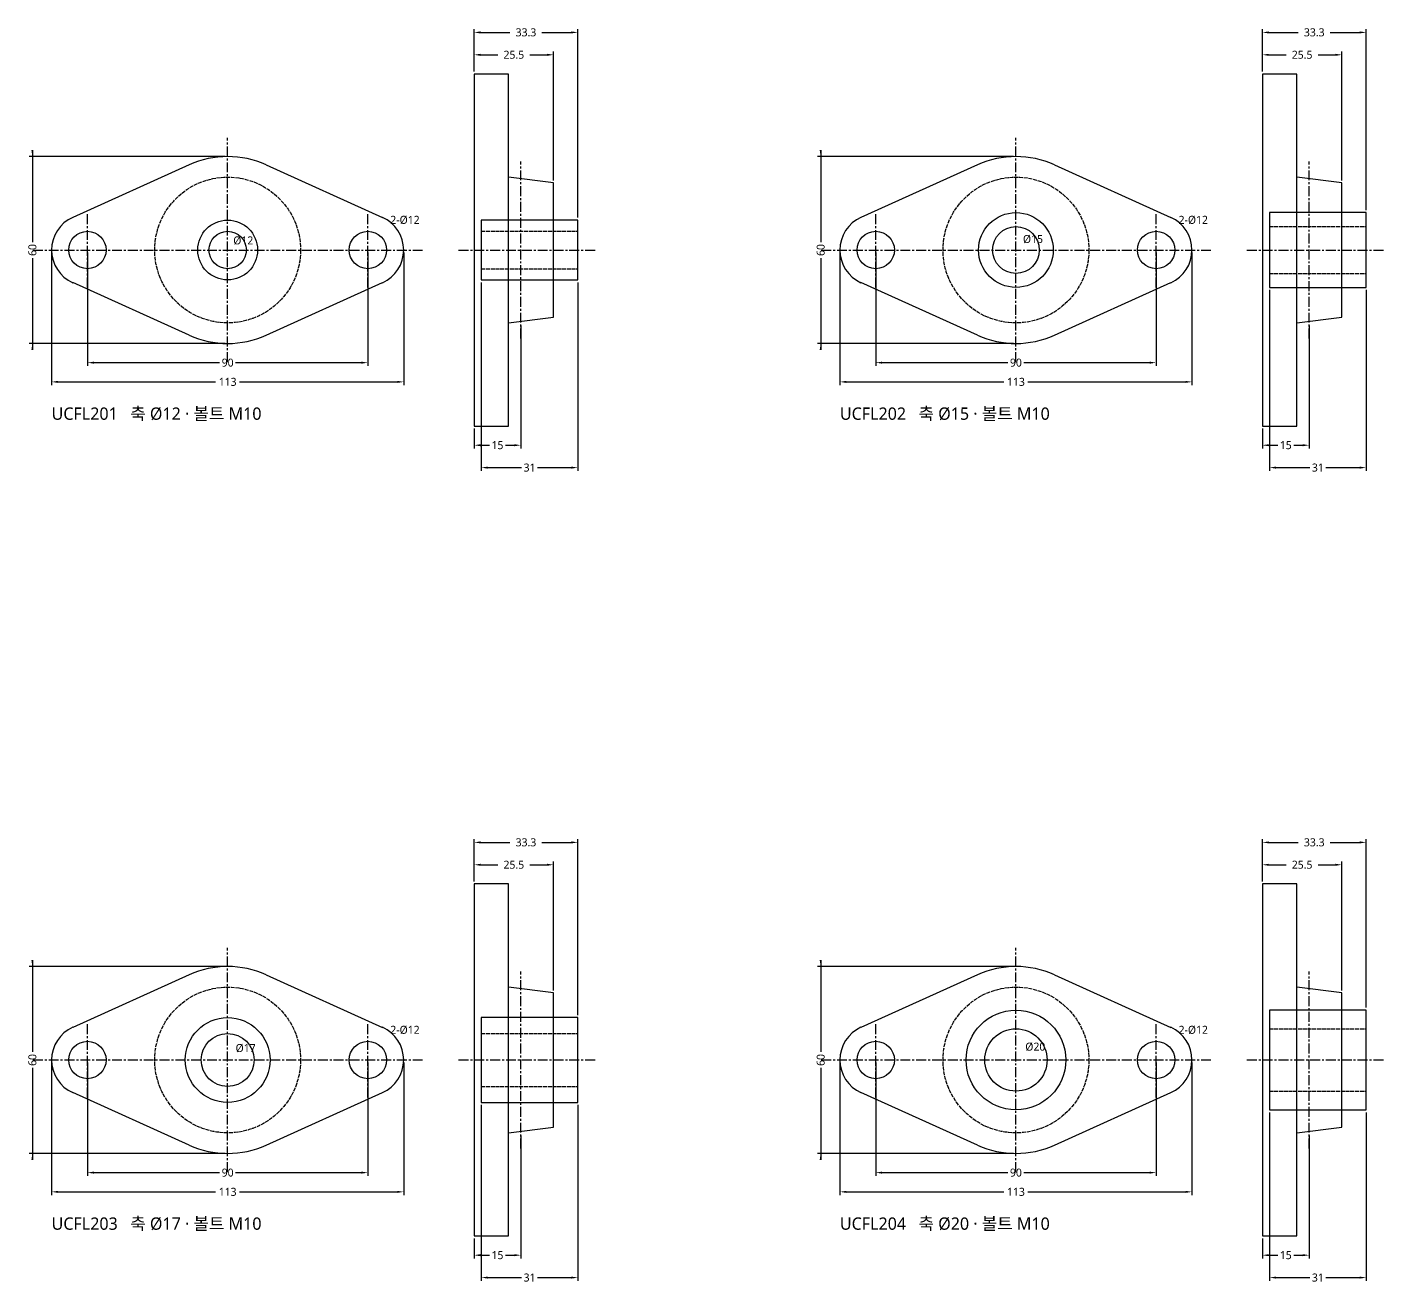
# Model space of a CAD drawing. Header units: millimetres. Extents: x -13 to 625, y -1409 to 72.
# Drawn here: x -7.8 to 427.9, y -331.5 to 71.5 of the extents above; entities that cross this region are included whole.
import ezdxf

# ---------------------------------------------------------------- set-up
doc = ezdxf.new("R2010")
doc.units = ezdxf.units.MM
doc.linetypes.add('CENTER', pattern=[5.08, 3.175, -0.635, 0.635, -0.635])
doc.linetypes.add('DASHED', pattern=[1.524, 1.27, -0.254])
for name, color, linetype in [('문자', 7, 'CONTINUOUS'), ('숨은선', 3, 'DASHED'), ('외형선', 7, 'CONTINUOUS'), ('중심선', 1, 'CENTER'), ('치수', 4, 'CONTINUOUS')]:
    doc.layers.add(name, color=color, linetype=linetype)
doc.styles.add('CH_KOR', font='malgun.ttf')
doc.dimstyles.new('CH_DIM', dxfattribs={"dimtxt": 2.5, "dimasz": 2, "dimexe": 1, "dimexo": 0.8, "dimgap": 0.8, "dimtad": 1, "dimdec": 0, "dimtxsty": 'CH_KOR', "dimcen": 2.5, "dimclrd": 4, "dimclre": 4, "dimclrt": 4, "dimazin": 3, "dimtfac": 1, "dimtmove": 0, "dimatfit": 3})

# ---------------------------------------------------------------- blocks, each defined once
blk = doc.blocks.new('_CLOSEDFILLED')
at = {"color": 0, "linetype": 'BYBLOCK'}
blk.add_solid([(-1, 0.16), (0, 0), (-1, -0.16)], dxfattribs=at)
blk = doc.blocks.new('*D1')
at = {"color": 4}
for p, q in [((-56.5, -0.82), (-56.5, -43.35)), ((56.5, -0.82), (56.5, -43.35)), ((-54.45, -42.33), (-3.85, -42.33)), ((3.85, -42.33), (54.45, -42.33))]:
    blk.add_line(p, q, dxfattribs=at)
at = {"layer": 'Defpoints'}
for p in [(-56.5, 0), (56.5, 0), (-56.5, -42.33)]:
    blk.add_point(p, dxfattribs=at)
at = {"layer": '치수', "color": 4, "xscale": 2.0545454545454547, "yscale": 2.0545454545454547, "rotation": 180}
blk.add_blockref('_CLOSEDFILLED', (-56.5, -42.33), dxfattribs=at)
at = {"layer": '치수', "color": 4, "xscale": 2.0545454545454547, "yscale": 2.0545454545454547}
blk.add_blockref('_CLOSEDFILLED', (56.5, -42.33), dxfattribs=at)
at = {"layer": '치수', "color": 4, "insert": (0, -42.33), "char_height": 2.568, "attachment_point": 5, "style": 'CH_KOR'}
blk.add_mtext('113', dxfattribs=at)
blk = doc.blocks.new('*D2')
at = {"color": 4}
for p, q in [((-45, -0.82), (-45, -37.19)), ((45, -0.82), (45, -37.19)), ((-42.95, -36.16), (-2.57, -36.16)), ((2.57, -36.16), (42.95, -36.16))]:
    blk.add_line(p, q, dxfattribs=at)
at = {"layer": 'Defpoints'}
for p in [(-45, 0), (45, 0), (-45, -36.16)]:
    blk.add_point(p, dxfattribs=at)
at = {"layer": '치수', "color": 4, "xscale": 2.0545454545454547, "yscale": 2.0545454545454547, "rotation": 180}
blk.add_blockref('_CLOSEDFILLED', (-45, -36.16), dxfattribs=at)
at = {"layer": '치수', "color": 4, "xscale": 2.0545454545454547, "yscale": 2.0545454545454547}
blk.add_blockref('_CLOSEDFILLED', (45, -36.16), dxfattribs=at)
at = {"layer": '치수', "color": 4, "insert": (0, -36.16), "char_height": 2.568, "attachment_point": 5, "style": 'CH_KOR'}
blk.add_mtext('90', dxfattribs=at)
blk = doc.blocks.new('*D3')
at = {"color": 4}
for p, q in [((-62.66, 32.05), (-62.66, 2.57)), ((-0.82, 30), (-63.69, 30)), ((-62.66, -2.57), (-62.66, -32.05)), ((-0.82, -30), (-63.69, -30))]:
    blk.add_line(p, q, dxfattribs=at)
at = {"layer": 'Defpoints'}
for p in [(-62.66, 30), (0, 30), (0, -30)]:
    blk.add_point(p, dxfattribs=at)
at = {"layer": '치수', "color": 4, "xscale": 2.0545454545454547, "yscale": 2.0545454545454547}
for p, rotation in [((-62.66, 30), 270), ((-62.66, -30), 90)]:
    blk.add_blockref('_CLOSEDFILLED', p, dxfattribs=dict(at, rotation=rotation))
at = {"layer": '치수', "color": 4, "insert": (-62.66, 0), "char_height": 2.568, "attachment_point": 5, "rotation": 90, "style": 'CH_KOR'}
blk.add_mtext('60', dxfattribs=at)
blk = doc.blocks.new('*D4')
at = {"color": 4}
for p, q in [((79.1, 57.32), (79.1, 63.69)), ((81.15, 62.66), (86.71, 62.66)), ((96.99, 62.66), (102.55, 62.66)), ((104.6, 22.35), (104.6, 63.69))]:
    blk.add_line(p, q, dxfattribs=at)
at = {"layer": 'Defpoints'}
for p in [(79.1, 62.66), (79.1, 56.5), (104.6, 21.53)]:
    blk.add_point(p, dxfattribs=at)
at = {"layer": '치수', "color": 4, "xscale": 2.0545454545454547, "yscale": 2.0545454545454547, "rotation": 180}
blk.add_blockref('_CLOSEDFILLED', (79.1, 62.66), dxfattribs=at)
at = {"layer": '치수', "color": 4, "xscale": 2.0545454545454547, "yscale": 2.0545454545454547}
blk.add_blockref('_CLOSEDFILLED', (104.6, 62.66), dxfattribs=at)
at = {"layer": '치수', "color": 4, "insert": (91.85, 62.66), "char_height": 2.568, "attachment_point": 5, "style": 'CH_KOR'}
blk.add_mtext('25.5', dxfattribs=at)
blk = doc.blocks.new('*D5')
at = {"color": 4}
for p, q in [((79.1, 57.32), (79.1, 70.88)), ((81.15, 69.85), (90.61, 69.85)), ((100.89, 69.85), (110.35, 69.85)), ((112.4, 10.42), (112.4, 70.88))]:
    blk.add_line(p, q, dxfattribs=at)
at = {"layer": 'Defpoints'}
for p in [(79.1, 69.85), (79.1, 56.5), (112.4, 9.6)]:
    blk.add_point(p, dxfattribs=at)
at = {"layer": '치수', "color": 4, "xscale": 2.0545454545454547, "yscale": 2.0545454545454547, "rotation": 180}
blk.add_blockref('_CLOSEDFILLED', (79.1, 69.85), dxfattribs=at)
at = {"layer": '치수', "color": 4, "xscale": 2.0545454545454547, "yscale": 2.0545454545454547}
blk.add_blockref('_CLOSEDFILLED', (112.4, 69.85), dxfattribs=at)
at = {"layer": '치수', "color": 4, "insert": (95.75, 69.85), "char_height": 2.568, "attachment_point": 5, "style": 'CH_KOR'}
blk.add_mtext('33.3', dxfattribs=at)
blk = doc.blocks.new('*D6')
at = {"color": 4}
for p, q in [((94.1, -24.22), (94.1, -63.69)), ((79.1, -57.32), (79.1, -63.69)), ((81.15, -62.66), (84.03, -62.66)), ((89.17, -62.66), (92.05, -62.66))]:
    blk.add_line(p, q, dxfattribs=at)
at = {"layer": 'Defpoints'}
for p in [(94.1, -23.4), (79.1, -56.5), (79.1, -62.66)]:
    blk.add_point(p, dxfattribs=at)
at = {"layer": '치수', "color": 4, "xscale": 2.0545454545454547, "yscale": 2.0545454545454547, "rotation": 180}
blk.add_blockref('_CLOSEDFILLED', (79.1, -62.66), dxfattribs=at)
at = {"layer": '치수', "color": 4, "xscale": 2.0545454545454547, "yscale": 2.0545454545454547}
blk.add_blockref('_CLOSEDFILLED', (94.1, -62.66), dxfattribs=at)
at = {"layer": '치수', "color": 4, "insert": (86.6, -62.66), "char_height": 2.568, "attachment_point": 5, "style": 'CH_KOR'}
blk.add_mtext('15', dxfattribs=at)
blk = doc.blocks.new('*D7')
at = {"color": 4}
for p, q in [((81.4, -10.42), (81.4, -70.88)), ((112.4, -10.42), (112.4, -70.88)), ((83.45, -69.85), (94.33, -69.85)), ((99.47, -69.85), (110.35, -69.85))]:
    blk.add_line(p, q, dxfattribs=at)
at = {"layer": 'Defpoints'}
for p in [(81.4, -9.6), (112.4, -9.6), (81.4, -69.85)]:
    blk.add_point(p, dxfattribs=at)
at = {"layer": '치수', "color": 4, "xscale": 2.0545454545454547, "yscale": 2.0545454545454547, "rotation": 180}
blk.add_blockref('_CLOSEDFILLED', (81.4, -69.85), dxfattribs=at)
at = {"layer": '치수', "color": 4, "xscale": 2.0545454545454547, "yscale": 2.0545454545454547}
blk.add_blockref('_CLOSEDFILLED', (112.4, -69.85), dxfattribs=at)
at = {"layer": '치수', "color": 4, "insert": (96.9, -69.85), "char_height": 2.568, "attachment_point": 5, "style": 'CH_KOR'}
blk.add_mtext('31', dxfattribs=at)
blk = doc.blocks.new('*D8')
at = {"color": 4}
for p, q in [((-56.5, -0.82), (-56.5, -43.35)), ((56.5, -0.82), (56.5, -43.35)), ((-54.45, -42.33), (-3.85, -42.33)), ((3.85, -42.33), (54.45, -42.33))]:
    blk.add_line(p, q, dxfattribs=at)
at = {"layer": 'Defpoints'}
for p in [(-56.5, 0), (56.5, 0), (-56.5, -42.33)]:
    blk.add_point(p, dxfattribs=at)
at = {"layer": '치수', "color": 4, "xscale": 2.0545454545454547, "yscale": 2.0545454545454547, "rotation": 180}
blk.add_blockref('_CLOSEDFILLED', (-56.5, -42.33), dxfattribs=at)
at = {"layer": '치수', "color": 4, "xscale": 2.0545454545454547, "yscale": 2.0545454545454547}
blk.add_blockref('_CLOSEDFILLED', (56.5, -42.33), dxfattribs=at)
at = {"layer": '치수', "color": 4, "insert": (0, -42.33), "char_height": 2.568, "attachment_point": 5, "style": 'CH_KOR'}
blk.add_mtext('113', dxfattribs=at)
blk = doc.blocks.new('*D9')
at = {"color": 4}
for p, q in [((-45, -0.82), (-45, -37.19)), ((45, -0.82), (45, -37.19)), ((-42.95, -36.16), (-2.57, -36.16)), ((2.57, -36.16), (42.95, -36.16))]:
    blk.add_line(p, q, dxfattribs=at)
at = {"layer": 'Defpoints'}
for p in [(-45, 0), (45, 0), (-45, -36.16)]:
    blk.add_point(p, dxfattribs=at)
at = {"layer": '치수', "color": 4, "xscale": 2.0545454545454547, "yscale": 2.0545454545454547, "rotation": 180}
blk.add_blockref('_CLOSEDFILLED', (-45, -36.16), dxfattribs=at)
at = {"layer": '치수', "color": 4, "xscale": 2.0545454545454547, "yscale": 2.0545454545454547}
blk.add_blockref('_CLOSEDFILLED', (45, -36.16), dxfattribs=at)
at = {"layer": '치수', "color": 4, "insert": (0, -36.16), "char_height": 2.568, "attachment_point": 5, "style": 'CH_KOR'}
blk.add_mtext('90', dxfattribs=at)
blk = doc.blocks.new('*D10')
at = {"color": 4}
for p, q in [((-62.66, 32.05), (-62.66, 2.57)), ((-0.82, 30), (-63.69, 30)), ((-62.66, -2.57), (-62.66, -32.05)), ((-0.82, -30), (-63.69, -30))]:
    blk.add_line(p, q, dxfattribs=at)
at = {"layer": 'Defpoints'}
for p in [(-62.66, 30), (0, 30), (0, -30)]:
    blk.add_point(p, dxfattribs=at)
at = {"layer": '치수', "color": 4, "xscale": 2.0545454545454547, "yscale": 2.0545454545454547}
for p, rotation in [((-62.66, 30), 270), ((-62.66, -30), 90)]:
    blk.add_blockref('_CLOSEDFILLED', p, dxfattribs=dict(at, rotation=rotation))
at = {"layer": '치수', "color": 4, "insert": (-62.66, 0), "char_height": 2.568, "attachment_point": 5, "rotation": 90, "style": 'CH_KOR'}
blk.add_mtext('60', dxfattribs=at)
blk = doc.blocks.new('*D11')
at = {"color": 4}
for p, q in [((79.1, 57.32), (79.1, 63.69)), ((81.15, 62.66), (86.71, 62.66)), ((96.99, 62.66), (102.55, 62.66)), ((104.6, 22.35), (104.6, 63.69))]:
    blk.add_line(p, q, dxfattribs=at)
at = {"layer": 'Defpoints'}
for p in [(79.1, 62.66), (79.1, 56.5), (104.6, 21.53)]:
    blk.add_point(p, dxfattribs=at)
at = {"layer": '치수', "color": 4, "xscale": 2.0545454545454547, "yscale": 2.0545454545454547, "rotation": 180}
blk.add_blockref('_CLOSEDFILLED', (79.1, 62.66), dxfattribs=at)
at = {"layer": '치수', "color": 4, "xscale": 2.0545454545454547, "yscale": 2.0545454545454547}
blk.add_blockref('_CLOSEDFILLED', (104.6, 62.66), dxfattribs=at)
at = {"layer": '치수', "color": 4, "insert": (91.85, 62.66), "char_height": 2.568, "attachment_point": 5, "style": 'CH_KOR'}
blk.add_mtext('25.5', dxfattribs=at)
blk = doc.blocks.new('*D12')
at = {"color": 4}
for p, q in [((79.1, 57.32), (79.1, 70.88)), ((81.15, 69.85), (90.61, 69.85)), ((100.89, 69.85), (110.35, 69.85)), ((112.4, 12.82), (112.4, 70.88))]:
    blk.add_line(p, q, dxfattribs=at)
at = {"layer": 'Defpoints'}
for p in [(79.1, 69.85), (79.1, 56.5), (112.4, 12)]:
    blk.add_point(p, dxfattribs=at)
at = {"layer": '치수', "color": 4, "xscale": 2.0545454545454547, "yscale": 2.0545454545454547, "rotation": 180}
blk.add_blockref('_CLOSEDFILLED', (79.1, 69.85), dxfattribs=at)
at = {"layer": '치수', "color": 4, "xscale": 2.0545454545454547, "yscale": 2.0545454545454547}
blk.add_blockref('_CLOSEDFILLED', (112.4, 69.85), dxfattribs=at)
at = {"layer": '치수', "color": 4, "insert": (95.75, 69.85), "char_height": 2.568, "attachment_point": 5, "style": 'CH_KOR'}
blk.add_mtext('33.3', dxfattribs=at)
blk = doc.blocks.new('*D13')
at = {"color": 4}
for p, q in [((94.1, -24.22), (94.1, -63.69)), ((79.1, -57.32), (79.1, -63.69)), ((81.15, -62.66), (84.03, -62.66)), ((89.17, -62.66), (92.05, -62.66))]:
    blk.add_line(p, q, dxfattribs=at)
at = {"layer": 'Defpoints'}
for p in [(94.1, -23.4), (79.1, -56.5), (79.1, -62.66)]:
    blk.add_point(p, dxfattribs=at)
at = {"layer": '치수', "color": 4, "xscale": 2.0545454545454547, "yscale": 2.0545454545454547, "rotation": 180}
blk.add_blockref('_CLOSEDFILLED', (79.1, -62.66), dxfattribs=at)
at = {"layer": '치수', "color": 4, "xscale": 2.0545454545454547, "yscale": 2.0545454545454547}
blk.add_blockref('_CLOSEDFILLED', (94.1, -62.66), dxfattribs=at)
at = {"layer": '치수', "color": 4, "insert": (86.6, -62.66), "char_height": 2.568, "attachment_point": 5, "style": 'CH_KOR'}
blk.add_mtext('15', dxfattribs=at)
blk = doc.blocks.new('*D14')
at = {"color": 4}
for p, q in [((81.4, -12.82), (81.4, -70.88)), ((112.4, -12.82), (112.4, -70.88)), ((83.45, -69.85), (94.33, -69.85)), ((99.47, -69.85), (110.35, -69.85))]:
    blk.add_line(p, q, dxfattribs=at)
at = {"layer": 'Defpoints'}
for p in [(81.4, -12), (112.4, -12), (81.4, -69.85)]:
    blk.add_point(p, dxfattribs=at)
at = {"layer": '치수', "color": 4, "xscale": 2.0545454545454547, "yscale": 2.0545454545454547, "rotation": 180}
blk.add_blockref('_CLOSEDFILLED', (81.4, -69.85), dxfattribs=at)
at = {"layer": '치수', "color": 4, "xscale": 2.0545454545454547, "yscale": 2.0545454545454547}
blk.add_blockref('_CLOSEDFILLED', (112.4, -69.85), dxfattribs=at)
at = {"layer": '치수', "color": 4, "insert": (96.9, -69.85), "char_height": 2.568, "attachment_point": 5, "style": 'CH_KOR'}
blk.add_mtext('31', dxfattribs=at)
blk = doc.blocks.new('*D15')
at = {"color": 4}
for p, q in [((-56.5, -0.82), (-56.5, -43.35)), ((56.5, -0.82), (56.5, -43.35)), ((-54.45, -42.33), (-3.85, -42.33)), ((3.85, -42.33), (54.45, -42.33))]:
    blk.add_line(p, q, dxfattribs=at)
at = {"layer": 'Defpoints'}
for p in [(-56.5, 0), (56.5, 0), (-56.5, -42.33)]:
    blk.add_point(p, dxfattribs=at)
at = {"layer": '치수', "color": 4, "xscale": 2.0545454545454547, "yscale": 2.0545454545454547, "rotation": 180}
blk.add_blockref('_CLOSEDFILLED', (-56.5, -42.33), dxfattribs=at)
at = {"layer": '치수', "color": 4, "xscale": 2.0545454545454547, "yscale": 2.0545454545454547}
blk.add_blockref('_CLOSEDFILLED', (56.5, -42.33), dxfattribs=at)
at = {"layer": '치수', "color": 4, "insert": (0, -42.33), "char_height": 2.568, "attachment_point": 5, "style": 'CH_KOR'}
blk.add_mtext('113', dxfattribs=at)
blk = doc.blocks.new('*D16')
at = {"color": 4}
for p, q in [((-45, -0.82), (-45, -37.19)), ((45, -0.82), (45, -37.19)), ((-42.95, -36.16), (-2.57, -36.16)), ((2.57, -36.16), (42.95, -36.16))]:
    blk.add_line(p, q, dxfattribs=at)
at = {"layer": 'Defpoints'}
for p in [(-45, 0), (45, 0), (-45, -36.16)]:
    blk.add_point(p, dxfattribs=at)
at = {"layer": '치수', "color": 4, "xscale": 2.0545454545454547, "yscale": 2.0545454545454547, "rotation": 180}
blk.add_blockref('_CLOSEDFILLED', (-45, -36.16), dxfattribs=at)
at = {"layer": '치수', "color": 4, "xscale": 2.0545454545454547, "yscale": 2.0545454545454547}
blk.add_blockref('_CLOSEDFILLED', (45, -36.16), dxfattribs=at)
at = {"layer": '치수', "color": 4, "insert": (0, -36.16), "char_height": 2.568, "attachment_point": 5, "style": 'CH_KOR'}
blk.add_mtext('90', dxfattribs=at)
blk = doc.blocks.new('*D17')
at = {"color": 4}
for p, q in [((-62.66, 32.05), (-62.66, 2.57)), ((-0.82, 30), (-63.69, 30)), ((-62.66, -2.57), (-62.66, -32.05)), ((-0.82, -30), (-63.69, -30))]:
    blk.add_line(p, q, dxfattribs=at)
at = {"layer": 'Defpoints'}
for p in [(-62.66, 30), (0, 30), (0, -30)]:
    blk.add_point(p, dxfattribs=at)
at = {"layer": '치수', "color": 4, "xscale": 2.0545454545454547, "yscale": 2.0545454545454547}
for p, rotation in [((-62.66, 30), 270), ((-62.66, -30), 90)]:
    blk.add_blockref('_CLOSEDFILLED', p, dxfattribs=dict(at, rotation=rotation))
at = {"layer": '치수', "color": 4, "insert": (-62.66, 0), "char_height": 2.568, "attachment_point": 5, "rotation": 90, "style": 'CH_KOR'}
blk.add_mtext('60', dxfattribs=at)
blk = doc.blocks.new('*D18')
at = {"color": 4}
for p, q in [((79.1, 57.32), (79.1, 63.69)), ((81.15, 62.66), (86.71, 62.66)), ((96.99, 62.66), (102.55, 62.66)), ((104.6, 22.35), (104.6, 63.69))]:
    blk.add_line(p, q, dxfattribs=at)
at = {"layer": 'Defpoints'}
for p in [(79.1, 62.66), (79.1, 56.5), (104.6, 21.53)]:
    blk.add_point(p, dxfattribs=at)
at = {"layer": '치수', "color": 4, "xscale": 2.0545454545454547, "yscale": 2.0545454545454547, "rotation": 180}
blk.add_blockref('_CLOSEDFILLED', (79.1, 62.66), dxfattribs=at)
at = {"layer": '치수', "color": 4, "xscale": 2.0545454545454547, "yscale": 2.0545454545454547}
blk.add_blockref('_CLOSEDFILLED', (104.6, 62.66), dxfattribs=at)
at = {"layer": '치수', "color": 4, "insert": (91.85, 62.66), "char_height": 2.568, "attachment_point": 5, "style": 'CH_KOR'}
blk.add_mtext('25.5', dxfattribs=at)
blk = doc.blocks.new('*D19')
at = {"color": 4}
for p, q in [((79.1, 57.32), (79.1, 70.88)), ((81.15, 69.85), (90.61, 69.85)), ((100.89, 69.85), (110.35, 69.85)), ((112.4, 14.42), (112.4, 70.88))]:
    blk.add_line(p, q, dxfattribs=at)
at = {"layer": 'Defpoints'}
for p in [(79.1, 69.85), (79.1, 56.5), (112.4, 13.6)]:
    blk.add_point(p, dxfattribs=at)
at = {"layer": '치수', "color": 4, "xscale": 2.0545454545454547, "yscale": 2.0545454545454547, "rotation": 180}
blk.add_blockref('_CLOSEDFILLED', (79.1, 69.85), dxfattribs=at)
at = {"layer": '치수', "color": 4, "xscale": 2.0545454545454547, "yscale": 2.0545454545454547}
blk.add_blockref('_CLOSEDFILLED', (112.4, 69.85), dxfattribs=at)
at = {"layer": '치수', "color": 4, "insert": (95.75, 69.85), "char_height": 2.568, "attachment_point": 5, "style": 'CH_KOR'}
blk.add_mtext('33.3', dxfattribs=at)
blk = doc.blocks.new('*D20')
at = {"color": 4}
for p, q in [((94.1, -24.22), (94.1, -63.69)), ((79.1, -57.32), (79.1, -63.69)), ((81.15, -62.66), (84.03, -62.66)), ((89.17, -62.66), (92.05, -62.66))]:
    blk.add_line(p, q, dxfattribs=at)
at = {"layer": 'Defpoints'}
for p in [(94.1, -23.4), (79.1, -56.5), (79.1, -62.66)]:
    blk.add_point(p, dxfattribs=at)
at = {"layer": '치수', "color": 4, "xscale": 2.0545454545454547, "yscale": 2.0545454545454547, "rotation": 180}
blk.add_blockref('_CLOSEDFILLED', (79.1, -62.66), dxfattribs=at)
at = {"layer": '치수', "color": 4, "xscale": 2.0545454545454547, "yscale": 2.0545454545454547}
blk.add_blockref('_CLOSEDFILLED', (94.1, -62.66), dxfattribs=at)
at = {"layer": '치수', "color": 4, "insert": (86.6, -62.66), "char_height": 2.568, "attachment_point": 5, "style": 'CH_KOR'}
blk.add_mtext('15', dxfattribs=at)
blk = doc.blocks.new('*D21')
at = {"color": 4}
for p, q in [((81.4, -14.42), (81.4, -70.88)), ((112.4, -14.42), (112.4, -70.88)), ((83.45, -69.85), (94.33, -69.85)), ((99.47, -69.85), (110.35, -69.85))]:
    blk.add_line(p, q, dxfattribs=at)
at = {"layer": 'Defpoints'}
for p in [(81.4, -13.6), (112.4, -13.6), (81.4, -69.85)]:
    blk.add_point(p, dxfattribs=at)
at = {"layer": '치수', "color": 4, "xscale": 2.0545454545454547, "yscale": 2.0545454545454547, "rotation": 180}
blk.add_blockref('_CLOSEDFILLED', (81.4, -69.85), dxfattribs=at)
at = {"layer": '치수', "color": 4, "xscale": 2.0545454545454547, "yscale": 2.0545454545454547}
blk.add_blockref('_CLOSEDFILLED', (112.4, -69.85), dxfattribs=at)
at = {"layer": '치수', "color": 4, "insert": (96.9, -69.85), "char_height": 2.568, "attachment_point": 5, "style": 'CH_KOR'}
blk.add_mtext('31', dxfattribs=at)
blk = doc.blocks.new('*D22')
at = {"color": 4}
for p, q in [((-56.5, -0.82), (-56.5, -43.35)), ((56.5, -0.82), (56.5, -43.35)), ((-54.45, -42.33), (-3.85, -42.33)), ((3.85, -42.33), (54.45, -42.33))]:
    blk.add_line(p, q, dxfattribs=at)
at = {"layer": 'Defpoints'}
for p in [(-56.5, 0), (56.5, 0), (-56.5, -42.33)]:
    blk.add_point(p, dxfattribs=at)
at = {"layer": '치수', "color": 4, "xscale": 2.0545454545454547, "yscale": 2.0545454545454547, "rotation": 180}
blk.add_blockref('_CLOSEDFILLED', (-56.5, -42.33), dxfattribs=at)
at = {"layer": '치수', "color": 4, "xscale": 2.0545454545454547, "yscale": 2.0545454545454547}
blk.add_blockref('_CLOSEDFILLED', (56.5, -42.33), dxfattribs=at)
at = {"layer": '치수', "color": 4, "insert": (0, -42.33), "char_height": 2.568, "attachment_point": 5, "style": 'CH_KOR'}
blk.add_mtext('113', dxfattribs=at)
blk = doc.blocks.new('*D23')
at = {"color": 4}
for p, q in [((-45, -0.82), (-45, -37.19)), ((45, -0.82), (45, -37.19)), ((-42.95, -36.16), (-2.57, -36.16)), ((2.57, -36.16), (42.95, -36.16))]:
    blk.add_line(p, q, dxfattribs=at)
at = {"layer": 'Defpoints'}
for p in [(-45, 0), (45, 0), (-45, -36.16)]:
    blk.add_point(p, dxfattribs=at)
at = {"layer": '치수', "color": 4, "xscale": 2.0545454545454547, "yscale": 2.0545454545454547, "rotation": 180}
blk.add_blockref('_CLOSEDFILLED', (-45, -36.16), dxfattribs=at)
at = {"layer": '치수', "color": 4, "xscale": 2.0545454545454547, "yscale": 2.0545454545454547}
blk.add_blockref('_CLOSEDFILLED', (45, -36.16), dxfattribs=at)
at = {"layer": '치수', "color": 4, "insert": (0, -36.16), "char_height": 2.568, "attachment_point": 5, "style": 'CH_KOR'}
blk.add_mtext('90', dxfattribs=at)
blk = doc.blocks.new('*D24')
at = {"color": 4}
for p, q in [((-62.66, 32.05), (-62.66, 2.57)), ((-0.82, 30), (-63.69, 30)), ((-62.66, -2.57), (-62.66, -32.05)), ((-0.82, -30), (-63.69, -30))]:
    blk.add_line(p, q, dxfattribs=at)
at = {"layer": 'Defpoints'}
for p in [(-62.66, 30), (0, 30), (0, -30)]:
    blk.add_point(p, dxfattribs=at)
at = {"layer": '치수', "color": 4, "xscale": 2.0545454545454547, "yscale": 2.0545454545454547}
for p, rotation in [((-62.66, 30), 270), ((-62.66, -30), 90)]:
    blk.add_blockref('_CLOSEDFILLED', p, dxfattribs=dict(at, rotation=rotation))
at = {"layer": '치수', "color": 4, "insert": (-62.66, 0), "char_height": 2.568, "attachment_point": 5, "rotation": 90, "style": 'CH_KOR'}
blk.add_mtext('60', dxfattribs=at)
blk = doc.blocks.new('*D25')
at = {"color": 4}
for p, q in [((79.1, 57.32), (79.1, 63.69)), ((81.15, 62.66), (86.71, 62.66)), ((96.99, 62.66), (102.55, 62.66)), ((104.6, 22.35), (104.6, 63.69))]:
    blk.add_line(p, q, dxfattribs=at)
at = {"layer": 'Defpoints'}
for p in [(79.1, 62.66), (79.1, 56.5), (104.6, 21.53)]:
    blk.add_point(p, dxfattribs=at)
at = {"layer": '치수', "color": 4, "xscale": 2.0545454545454547, "yscale": 2.0545454545454547, "rotation": 180}
blk.add_blockref('_CLOSEDFILLED', (79.1, 62.66), dxfattribs=at)
at = {"layer": '치수', "color": 4, "xscale": 2.0545454545454547, "yscale": 2.0545454545454547}
blk.add_blockref('_CLOSEDFILLED', (104.6, 62.66), dxfattribs=at)
at = {"layer": '치수', "color": 4, "insert": (91.85, 62.66), "char_height": 2.568, "attachment_point": 5, "style": 'CH_KOR'}
blk.add_mtext('25.5', dxfattribs=at)
blk = doc.blocks.new('*D26')
at = {"color": 4}
for p, q in [((79.1, 57.32), (79.1, 70.88)), ((81.15, 69.85), (90.61, 69.85)), ((100.89, 69.85), (110.35, 69.85)), ((112.4, 16.82), (112.4, 70.88))]:
    blk.add_line(p, q, dxfattribs=at)
at = {"layer": 'Defpoints'}
for p in [(79.1, 69.85), (79.1, 56.5), (112.4, 16)]:
    blk.add_point(p, dxfattribs=at)
at = {"layer": '치수', "color": 4, "xscale": 2.0545454545454547, "yscale": 2.0545454545454547, "rotation": 180}
blk.add_blockref('_CLOSEDFILLED', (79.1, 69.85), dxfattribs=at)
at = {"layer": '치수', "color": 4, "xscale": 2.0545454545454547, "yscale": 2.0545454545454547}
blk.add_blockref('_CLOSEDFILLED', (112.4, 69.85), dxfattribs=at)
at = {"layer": '치수', "color": 4, "insert": (95.75, 69.85), "char_height": 2.568, "attachment_point": 5, "style": 'CH_KOR'}
blk.add_mtext('33.3', dxfattribs=at)
blk = doc.blocks.new('*D27')
at = {"color": 4}
for p, q in [((94.1, -24.22), (94.1, -63.69)), ((79.1, -57.32), (79.1, -63.69)), ((81.15, -62.66), (84.03, -62.66)), ((89.17, -62.66), (92.05, -62.66))]:
    blk.add_line(p, q, dxfattribs=at)
at = {"layer": 'Defpoints'}
for p in [(94.1, -23.4), (79.1, -56.5), (79.1, -62.66)]:
    blk.add_point(p, dxfattribs=at)
at = {"layer": '치수', "color": 4, "xscale": 2.0545454545454547, "yscale": 2.0545454545454547, "rotation": 180}
blk.add_blockref('_CLOSEDFILLED', (79.1, -62.66), dxfattribs=at)
at = {"layer": '치수', "color": 4, "xscale": 2.0545454545454547, "yscale": 2.0545454545454547}
blk.add_blockref('_CLOSEDFILLED', (94.1, -62.66), dxfattribs=at)
at = {"layer": '치수', "color": 4, "insert": (86.6, -62.66), "char_height": 2.568, "attachment_point": 5, "style": 'CH_KOR'}
blk.add_mtext('15', dxfattribs=at)
blk = doc.blocks.new('*D28')
at = {"color": 4}
for p, q in [((81.4, -16.82), (81.4, -70.88)), ((112.4, -16.82), (112.4, -70.88)), ((83.45, -69.85), (94.33, -69.85)), ((99.47, -69.85), (110.35, -69.85))]:
    blk.add_line(p, q, dxfattribs=at)
at = {"layer": 'Defpoints'}
for p in [(81.4, -16), (112.4, -16), (81.4, -69.85)]:
    blk.add_point(p, dxfattribs=at)
at = {"layer": '치수', "color": 4, "xscale": 2.0545454545454547, "yscale": 2.0545454545454547, "rotation": 180}
blk.add_blockref('_CLOSEDFILLED', (81.4, -69.85), dxfattribs=at)
at = {"layer": '치수', "color": 4, "xscale": 2.0545454545454547, "yscale": 2.0545454545454547}
blk.add_blockref('_CLOSEDFILLED', (112.4, -69.85), dxfattribs=at)
at = {"layer": '치수', "color": 4, "insert": (96.9, -69.85), "char_height": 2.568, "attachment_point": 5, "style": 'CH_KOR'}
blk.add_mtext('31', dxfattribs=at)
blk = doc.blocks.new('BRG_UCFL201')
at = {"layer": '숨은선'}
for p, q in [((81.4, 6), (112.4, 6)), ((81.4, -6), (112.4, -6))]:
    blk.add_line(p, q, dxfattribs=at)
blk.add_circle((0, 0), 23.4, dxfattribs=at)
at = {"layer": '외형선'}
for p, q in [((-12.33, 27.35), (-49.73, 10.48)), ((12.33, 27.35), (49.73, 10.48)), ((-12.33, -27.35), (-49.73, -10.48)), ((12.33, -27.35), (49.73, -10.48))]:
    blk.add_line(p, q, dxfattribs=at)
for points in [[(79.1, -56.5), (90.1, -56.5), (90.1, 56.5), (79.1, 56.5)], [(81.4, -9.6), (112.4, -9.6), (112.4, 9.6), (81.4, 9.6)]]:
    blk.add_lwpolyline(points, close=True, dxfattribs=at)
blk.add_lwpolyline([(90.1, -23.4), (104.6, -21.53), (104.6, 21.53), (90.1, 23.4)], dxfattribs=at)
for centre, radius in [((0, 0), 9.6), ((-45, 0), 6), ((0, 0), 6), ((45, 0), 6)]:
    blk.add_circle(centre, radius, dxfattribs=at)
for centre, radius, start, end in [((0, 0), 30, 65.7253, 114.2747), ((-45, 0), 11.5, 114.2747, 245.7253), ((45, 0), 11.5, -65.7253, 65.7253), ((0, 0), 30, 245.7253, 294.2747)]:
    blk.add_arc(centre, radius, start, end, dxfattribs=at)
at = {"layer": '중심선'}
for p, q in [((0, -36), (0, 36)), ((94.1, -28.4), (94.1, 28.4)), ((-45, -12), (-45, 12)), ((45, -12), (45, 12)), ((-62.5, 0), (62.5, 0)), ((74.1, 0), (118.4, 0))]:
    blk.add_line(p, q, dxfattribs=at)
at = {"layer": '문자', "style": 'CH_KOR'}
blk.add_text('UCFL201   축 Ø12 · 볼트 M10', height=3.955, dxfattribs=at).set_placement((-56.5, -54.5))
at = {"layer": '치수', "style": 'CH_KOR'}
for s, p in [('2-Ø12', (52.2, 8.4)), ('Ø12', (1.8, 1.8))]:
    blk.add_text(s, height=2.568, dxfattribs=at).set_placement(p)
at = {"layer": '치수'}
for base, p1, p2, text, picture, middle in [((79.1, 69.85), (79.1, 56.5), (112.4, 9.6), '33.3', '*D5', (95.75, 69.85)), ((81.4, -69.85), (81.4, -9.6), (112.4, -9.6), '31', '*D7', (96.9, -69.85))]:
    dim = blk.add_linear_dim(base=base, p1=p1, p2=p2, text=text, dimstyle='CH_DIM', override={"dimscale": 1.027273, "dimdec": 1, "dimzin": 8, "dimdsep": 46}, dxfattribs=at)
    dim.commit()
    dim.dimension.update_dxf_attribs({"geometry": picture, "text_midpoint": middle})
for base, p1, p2, picture, middle in [((79.1, 62.66), (79.1, 56.5), (104.6, 21.53), '*D4', (91.85, 62.66)), ((-56.5, -42.33), (-56.5, 0), (56.5, 0), '*D1', (0, -42.33)), ((-45, -36.16), (-45, 0), (45, 0), '*D2', (0, -36.16)), ((79.1, -62.66), (79.1, -56.5), (94.1, -23.4), '*D6', (86.6, -62.66))]:
    dim = blk.add_linear_dim(base=base, p1=p1, p2=p2, dimstyle='CH_DIM', override={"dimscale": 1.027273, "dimdec": 1, "dimzin": 8, "dimdsep": 46}, dxfattribs=at)
    dim.commit()
    dim.dimension.update_dxf_attribs({"geometry": picture, "text_midpoint": middle})
dim = blk.add_linear_dim(base=(-62.66, 30), p1=(0, 30), p2=(0, -30), angle=90, dimstyle='CH_DIM', override={"dimscale": 1.027273, "dimdec": 1, "dimzin": 8, "dimdsep": 46}, dxfattribs=at)
dim.commit()
dim.dimension.update_dxf_attribs({"geometry": '*D3', "text_midpoint": (-62.66, 0)})
blk = doc.blocks.new('BRG_UCFL202')
at = {"layer": '숨은선'}
for p, q in [((81.4, 7.5), (112.4, 7.5)), ((81.4, -7.5), (112.4, -7.5))]:
    blk.add_line(p, q, dxfattribs=at)
blk.add_circle((0, 0), 23.4, dxfattribs=at)
at = {"layer": '외형선'}
for p, q in [((-12.33, 27.35), (-49.73, 10.48)), ((12.33, 27.35), (49.73, 10.48)), ((-12.33, -27.35), (-49.73, -10.48)), ((12.33, -27.35), (49.73, -10.48))]:
    blk.add_line(p, q, dxfattribs=at)
for points in [[(79.1, -56.5), (90.1, -56.5), (90.1, 56.5), (79.1, 56.5)], [(81.4, -12), (112.4, -12), (112.4, 12), (81.4, 12)]]:
    blk.add_lwpolyline(points, close=True, dxfattribs=at)
blk.add_lwpolyline([(90.1, -23.4), (104.6, -21.53), (104.6, 21.53), (90.1, 23.4)], dxfattribs=at)
for centre, radius in [((0, 0), 12), ((-45, 0), 6), ((0, 0), 7.5), ((45, 0), 6)]:
    blk.add_circle(centre, radius, dxfattribs=at)
for centre, radius, start, end in [((0, 0), 30, 65.7253, 114.2747), ((-45, 0), 11.5, 114.2747, 245.7253), ((45, 0), 11.5, -65.7253, 65.7253), ((0, 0), 30, 245.7253, 294.2747)]:
    blk.add_arc(centre, radius, start, end, dxfattribs=at)
at = {"layer": '중심선'}
for p, q in [((0, -36), (0, 36)), ((94.1, -28.4), (94.1, 28.4)), ((-45, -12), (-45, 12)), ((45, -12), (45, 12)), ((-62.5, 0), (62.5, 0)), ((74.1, 0), (118.4, 0))]:
    blk.add_line(p, q, dxfattribs=at)
at = {"layer": '문자', "style": 'CH_KOR'}
blk.add_text('UCFL202   축 Ø15 · 볼트 M10', height=3.955, dxfattribs=at).set_placement((-56.5, -54.5))
at = {"layer": '치수', "style": 'CH_KOR'}
for s, p in [('2-Ø12', (52.2, 8.4)), ('Ø15', (2.25, 2.25))]:
    blk.add_text(s, height=2.568, dxfattribs=at).set_placement(p)
at = {"layer": '치수'}
for base, p1, p2, text, picture, middle in [((79.1, 69.85), (79.1, 56.5), (112.4, 12), '33.3', '*D12', (95.75, 69.85)), ((81.4, -69.85), (81.4, -12), (112.4, -12), '31', '*D14', (96.9, -69.85))]:
    dim = blk.add_linear_dim(base=base, p1=p1, p2=p2, text=text, dimstyle='CH_DIM', override={"dimscale": 1.027273, "dimdec": 1, "dimzin": 8, "dimdsep": 46}, dxfattribs=at)
    dim.commit()
    dim.dimension.update_dxf_attribs({"geometry": picture, "text_midpoint": middle})
for base, p1, p2, picture, middle in [((79.1, 62.66), (79.1, 56.5), (104.6, 21.53), '*D11', (91.85, 62.66)), ((-56.5, -42.33), (-56.5, 0), (56.5, 0), '*D8', (0, -42.33)), ((-45, -36.16), (-45, 0), (45, 0), '*D9', (0, -36.16)), ((79.1, -62.66), (79.1, -56.5), (94.1, -23.4), '*D13', (86.6, -62.66))]:
    dim = blk.add_linear_dim(base=base, p1=p1, p2=p2, dimstyle='CH_DIM', override={"dimscale": 1.027273, "dimdec": 1, "dimzin": 8, "dimdsep": 46}, dxfattribs=at)
    dim.commit()
    dim.dimension.update_dxf_attribs({"geometry": picture, "text_midpoint": middle})
dim = blk.add_linear_dim(base=(-62.66, 30), p1=(0, 30), p2=(0, -30), angle=90, dimstyle='CH_DIM', override={"dimscale": 1.027273, "dimdec": 1, "dimzin": 8, "dimdsep": 46}, dxfattribs=at)
dim.commit()
dim.dimension.update_dxf_attribs({"geometry": '*D10', "text_midpoint": (-62.66, 0)})
blk = doc.blocks.new('BRG_UCFL203')
at = {"layer": '숨은선'}
for p, q in [((81.4, 8.5), (112.4, 8.5)), ((81.4, -8.5), (112.4, -8.5))]:
    blk.add_line(p, q, dxfattribs=at)
blk.add_circle((0, 0), 23.4, dxfattribs=at)
at = {"layer": '외형선'}
for p, q in [((-12.33, 27.35), (-49.73, 10.48)), ((12.33, 27.35), (49.73, 10.48)), ((-12.33, -27.35), (-49.73, -10.48)), ((12.33, -27.35), (49.73, -10.48))]:
    blk.add_line(p, q, dxfattribs=at)
for points in [[(79.1, -56.5), (90.1, -56.5), (90.1, 56.5), (79.1, 56.5)], [(81.4, -13.6), (112.4, -13.6), (112.4, 13.6), (81.4, 13.6)]]:
    blk.add_lwpolyline(points, close=True, dxfattribs=at)
blk.add_lwpolyline([(90.1, -23.4), (104.6, -21.53), (104.6, 21.53), (90.1, 23.4)], dxfattribs=at)
for centre, radius in [((0, 0), 13.6), ((-45, 0), 6), ((0, 0), 8.5), ((45, 0), 6)]:
    blk.add_circle(centre, radius, dxfattribs=at)
for centre, radius, start, end in [((0, 0), 30, 65.7253, 114.2747), ((-45, 0), 11.5, 114.2747, 245.7253), ((45, 0), 11.5, -65.7253, 65.7253), ((0, 0), 30, 245.7253, 294.2747)]:
    blk.add_arc(centre, radius, start, end, dxfattribs=at)
at = {"layer": '중심선'}
for p, q in [((0, -36), (0, 36)), ((94.1, -28.4), (94.1, 28.4)), ((-45, -12), (-45, 12)), ((45, -12), (45, 12)), ((-62.5, 0), (62.5, 0)), ((74.1, 0), (118.4, 0))]:
    blk.add_line(p, q, dxfattribs=at)
at = {"layer": '문자', "style": 'CH_KOR'}
blk.add_text('UCFL203   축 Ø17 · 볼트 M10', height=3.955, dxfattribs=at).set_placement((-56.5, -54.5))
at = {"layer": '치수', "style": 'CH_KOR'}
for s, p in [('2-Ø12', (52.2, 8.4)), ('Ø17', (2.55, 2.55))]:
    blk.add_text(s, height=2.568, dxfattribs=at).set_placement(p)
at = {"layer": '치수'}
for base, p1, p2, text, picture, middle in [((79.1, 69.85), (79.1, 56.5), (112.4, 13.6), '33.3', '*D19', (95.75, 69.85)), ((81.4, -69.85), (81.4, -13.6), (112.4, -13.6), '31', '*D21', (96.9, -69.85))]:
    dim = blk.add_linear_dim(base=base, p1=p1, p2=p2, text=text, dimstyle='CH_DIM', override={"dimscale": 1.027273, "dimdec": 1, "dimzin": 8, "dimdsep": 46}, dxfattribs=at)
    dim.commit()
    dim.dimension.update_dxf_attribs({"geometry": picture, "text_midpoint": middle})
for base, p1, p2, picture, middle in [((79.1, 62.66), (79.1, 56.5), (104.6, 21.53), '*D18', (91.85, 62.66)), ((-56.5, -42.33), (-56.5, 0), (56.5, 0), '*D15', (0, -42.33)), ((-45, -36.16), (-45, 0), (45, 0), '*D16', (0, -36.16)), ((79.1, -62.66), (79.1, -56.5), (94.1, -23.4), '*D20', (86.6, -62.66))]:
    dim = blk.add_linear_dim(base=base, p1=p1, p2=p2, dimstyle='CH_DIM', override={"dimscale": 1.027273, "dimdec": 1, "dimzin": 8, "dimdsep": 46}, dxfattribs=at)
    dim.commit()
    dim.dimension.update_dxf_attribs({"geometry": picture, "text_midpoint": middle})
dim = blk.add_linear_dim(base=(-62.66, 30), p1=(0, 30), p2=(0, -30), angle=90, dimstyle='CH_DIM', override={"dimscale": 1.027273, "dimdec": 1, "dimzin": 8, "dimdsep": 46}, dxfattribs=at)
dim.commit()
dim.dimension.update_dxf_attribs({"geometry": '*D17', "text_midpoint": (-62.66, 0)})
blk = doc.blocks.new('BRG_UCFL204')
at = {"layer": '숨은선'}
for p, q in [((81.4, 10), (112.4, 10)), ((81.4, -10), (112.4, -10))]:
    blk.add_line(p, q, dxfattribs=at)
blk.add_circle((0, 0), 23.4, dxfattribs=at)
at = {"layer": '외형선'}
for p, q in [((-12.33, 27.35), (-49.73, 10.48)), ((12.33, 27.35), (49.73, 10.48)), ((-12.33, -27.35), (-49.73, -10.48)), ((12.33, -27.35), (49.73, -10.48))]:
    blk.add_line(p, q, dxfattribs=at)
for points in [[(79.1, -56.5), (90.1, -56.5), (90.1, 56.5), (79.1, 56.5)], [(81.4, -16), (112.4, -16), (112.4, 16), (81.4, 16)]]:
    blk.add_lwpolyline(points, close=True, dxfattribs=at)
blk.add_lwpolyline([(90.1, -23.4), (104.6, -21.53), (104.6, 21.53), (90.1, 23.4)], dxfattribs=at)
for centre, radius in [((0, 0), 16), ((0, 0), 10), ((-45, 0), 6), ((45, 0), 6)]:
    blk.add_circle(centre, radius, dxfattribs=at)
for centre, radius, start, end in [((0, 0), 30, 65.7253, 114.2747), ((-45, 0), 11.5, 114.2747, 245.7253), ((45, 0), 11.5, -65.7253, 65.7253), ((0, 0), 30, 245.7253, 294.2747)]:
    blk.add_arc(centre, radius, start, end, dxfattribs=at)
at = {"layer": '중심선'}
for p, q in [((0, -36), (0, 36)), ((94.1, -28.4), (94.1, 28.4)), ((-45, -12), (-45, 12)), ((45, -12), (45, 12)), ((-62.5, 0), (62.5, 0)), ((74.1, 0), (118.4, 0))]:
    blk.add_line(p, q, dxfattribs=at)
at = {"layer": '문자', "style": 'CH_KOR'}
blk.add_text('UCFL204   축 Ø20 · 볼트 M10', height=3.955, dxfattribs=at).set_placement((-56.5, -54.5))
at = {"layer": '치수', "style": 'CH_KOR'}
for s, p in [('2-Ø12', (52.2, 8.4)), ('Ø20', (3, 3))]:
    blk.add_text(s, height=2.568, dxfattribs=at).set_placement(p)
at = {"layer": '치수'}
for base, p1, p2, text, picture, middle in [((79.1, 69.85), (79.1, 56.5), (112.4, 16), '33.3', '*D26', (95.75, 69.85)), ((81.4, -69.85), (81.4, -16), (112.4, -16), '31', '*D28', (96.9, -69.85))]:
    dim = blk.add_linear_dim(base=base, p1=p1, p2=p2, text=text, dimstyle='CH_DIM', override={"dimscale": 1.027273, "dimdec": 1, "dimzin": 8, "dimdsep": 46}, dxfattribs=at)
    dim.commit()
    dim.dimension.update_dxf_attribs({"geometry": picture, "text_midpoint": middle})
for base, p1, p2, picture, middle in [((79.1, 62.66), (79.1, 56.5), (104.6, 21.53), '*D25', (91.85, 62.66)), ((-56.5, -42.33), (-56.5, 0), (56.5, 0), '*D22', (0, -42.33)), ((-45, -36.16), (-45, 0), (45, 0), '*D23', (0, -36.16)), ((79.1, -62.66), (79.1, -56.5), (94.1, -23.4), '*D27', (86.6, -62.66))]:
    dim = blk.add_linear_dim(base=base, p1=p1, p2=p2, dimstyle='CH_DIM', override={"dimscale": 1.027273, "dimdec": 1, "dimzin": 8, "dimdsep": 46}, dxfattribs=at)
    dim.commit()
    dim.dimension.update_dxf_attribs({"geometry": picture, "text_midpoint": middle})
dim = blk.add_linear_dim(base=(-62.66, 30), p1=(0, 30), p2=(0, -30), angle=90, dimstyle='CH_DIM', override={"dimscale": 1.027273, "dimdec": 1, "dimzin": 8, "dimdsep": 46}, dxfattribs=at)
dim.commit()
dim.dimension.update_dxf_attribs({"geometry": '*D24', "text_midpoint": (-62.66, 0)})

msp = doc.modelspace()

# ---------------------------------------------------------------- block references
for name, p in [('BRG_UCFL201', (56.5, 0)), ('BRG_UCFL202', (309.5, 0)), ('BRG_UCFL203', (56.5, -260)), ('BRG_UCFL204', (309.5, -260))]:
    msp.add_blockref(name, p)

doc.saveas('drawing.dxf')
